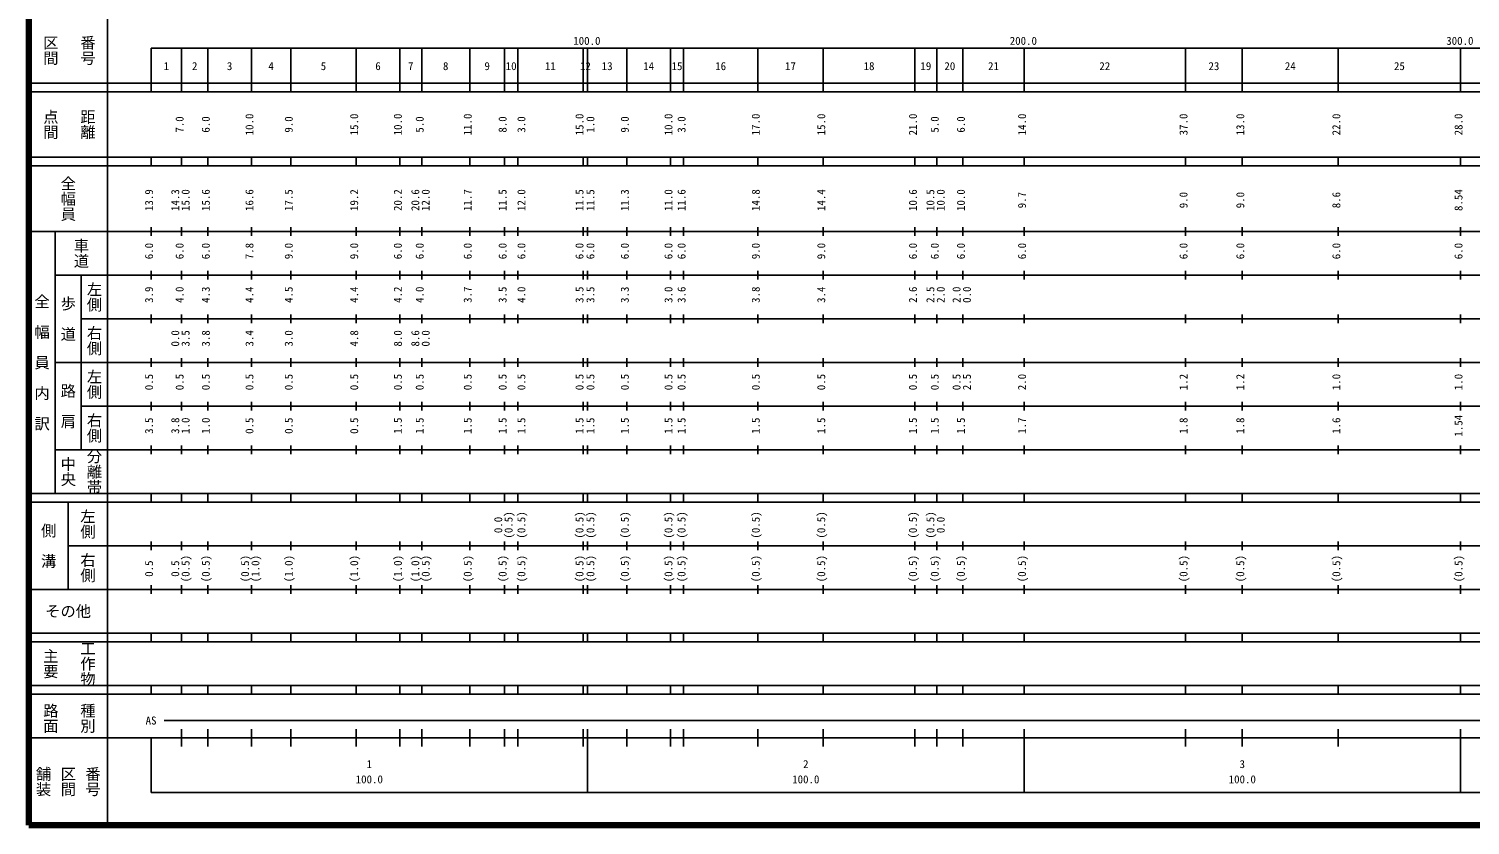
# Model space of a CAD drawing. Units: millimetres on the paper, enlarged 1000 times. Extents: x 40000 to 680000, y 20000 to 380000.
# Drawn here: x 40000 to 370210, y 20000 to 202409 of the extents above; entities that cross this region are included whole.
import ezdxf
from ezdxf.enums import TextEntityAlignment as Align

# ---------------------------------------------------------------- set-up
doc = ezdxf.new("R2010")
doc.units = ezdxf.units.MM
doc.header["$LTSCALE"] = 1000
doc.layers.add('M-TTL', color=2, linetype='Continuous', lineweight=140)
doc.layers.add('M-TTL-BAND', color=7, linetype='Continuous', lineweight=25)
doc.styles.add('@ＭＳ ゴシック', font='')
doc.styles.add('ＭＳ ゴシック', font='')
doc.styles.get('@ＭＳ ゴシック').set_extended_font_data('@MS Gothic')
doc.styles.get('ＭＳ ゴシック').set_extended_font_data('MS Gothic')

msp = doc.modelspace()

# ---------------------------------------------------------------- linework, layer by layer
at = {"layer": 'M-TTL'}
for p, q in [((40000, 380000), (40000, 20000)), ((40000, 20000), (680000, 20000))]:
    msp.add_line(p, q, dxfattribs=at)
at = {"layer": 'M-TTL-BAND'}
for p, q in [((58000, 370000), (58000, 20000)), ((68000, 198000), (579000, 198000)), ((68000, 198000), (68000, 188000)), ((75000, 188000), (75000, 198000)), ((81000, 188000), (81000, 198000)), ((91000, 188000), (91000, 198000)), ((100000, 188000), (100000, 198000)), ((115000, 188000), (115000, 198000)), ((125000, 188000), (125000, 198000)), ((130000, 188000), (130000, 198000)), ((141000, 188000), (141000, 198000)), ((149000, 188000), (149000, 198000)), ((152000, 188000), (152000, 198000)), ((167000, 188000), (167000, 198000)), ((168000, 188000), (168000, 198000)), ((177000, 188000), (177000, 198000)), ((187000, 188000), (187000, 198000)), ((190000, 188000), (190000, 198000)), ((207000, 188000), (207000, 198000)), ((222000, 188000), (222000, 198000)), ((243000, 188000), (243000, 198000)), ((248000, 188000), (248000, 198000)), ((254000, 188000), (254000, 198000)), ((268000, 188000), (268000, 198000)), ((305000, 188000), (305000, 198000)), ((318000, 188000), (318000, 198000)), ((340000, 188000), (340000, 198000)), ((368000, 188000), (368000, 198000)), ((40000, 190000), (579000, 190000)), ((40000, 188000), (579000, 188000)), ((40000, 173000), (579000, 173000)), ((68000, 171000), (68000, 173000)), ((75000, 171000), (75000, 173000)), ((81000, 171000), (81000, 173000)), ((91000, 171000), (91000, 173000)), ((100000, 171000), (100000, 173000)), ((115000, 171000), (115000, 173000)), ((125000, 171000), (125000, 173000)), ((130000, 171000), (130000, 173000)), ((141000, 171000), (141000, 173000)), ((149000, 171000), (149000, 173000)), ((152000, 171000), (152000, 173000)), ((167000, 171000), (167000, 173000)), ((168000, 171000), (168000, 173000)), ((177000, 171000), (177000, 173000)), ((187000, 171000), (187000, 173000)), ((190000, 171000), (190000, 173000)), ((207000, 171000), (207000, 173000)), ((222000, 171000), (222000, 173000)), ((243000, 171000), (243000, 173000)), ((248000, 171000), (248000, 173000)), ((254000, 171000), (254000, 173000)), ((268000, 171000), (268000, 173000)), ((305000, 171000), (305000, 173000)), ((318000, 171000), (318000, 173000)), ((340000, 171000), (340000, 173000)), ((368000, 171000), (368000, 173000)), ((40000, 171000), (579000, 171000)), ((40000, 156000), (579000, 156000)), ((46000, 96000), (46000, 156000)), ((68000, 155000), (68000, 157000)), ((75000, 155000), (75000, 157000)), ((81000, 155000), (81000, 157000)), ((91000, 155000), (91000, 157000)), ((100000, 155000), (100000, 157000)), ((115000, 155000), (115000, 157000)), ((125000, 155000), (125000, 157000)), ((130000, 155000), (130000, 157000)), ((141000, 155000), (141000, 157000)), ((149000, 155000), (149000, 157000)), ((152000, 155000), (152000, 157000)), ((167000, 155000), (167000, 157000)), ((168000, 155000), (168000, 157000)), ((177000, 155000), (177000, 157000)), ((187000, 155000), (187000, 157000)), ((190000, 155000), (190000, 157000)), ((207000, 155000), (207000, 157000)), ((222000, 155000), (222000, 157000)), ((243000, 155000), (243000, 157000)), ((248000, 155000), (248000, 157000)), ((254000, 155000), (254000, 157000)), ((268000, 155000), (268000, 157000)), ((305000, 155000), (305000, 157000)), ((318000, 155000), (318000, 157000)), ((340000, 155000), (340000, 157000)), ((368000, 155000), (368000, 157000)), ((46000, 146000), (579000, 146000)), ((52000, 146000), (52000, 106000)), ((68000, 145000), (68000, 147000)), ((75000, 145000), (75000, 147000)), ((81000, 145000), (81000, 147000)), ((91000, 145000), (91000, 147000)), ((100000, 145000), (100000, 147000)), ((115000, 145000), (115000, 147000)), ((125000, 145000), (125000, 147000)), ((130000, 145000), (130000, 147000)), ((141000, 145000), (141000, 147000)), ((149000, 145000), (149000, 147000)), ((152000, 145000), (152000, 147000)), ((167000, 145000), (167000, 147000)), ((168000, 145000), (168000, 147000)), ((177000, 145000), (177000, 147000)), ((187000, 145000), (187000, 147000)), ((190000, 145000), (190000, 147000)), ((207000, 145000), (207000, 147000)), ((222000, 145000), (222000, 147000)), ((243000, 145000), (243000, 147000)), ((248000, 145000), (248000, 147000)), ((254000, 145000), (254000, 147000)), ((268000, 145000), (268000, 147000)), ((305000, 145000), (305000, 147000)), ((318000, 145000), (318000, 147000)), ((340000, 145000), (340000, 147000)), ((368000, 145000), (368000, 147000)), ((52000, 136000), (579000, 136000)), ((68000, 135000), (68000, 137000)), ((75000, 135000), (75000, 137000)), ((81000, 135000), (81000, 137000)), ((91000, 135000), (91000, 137000)), ((100000, 135000), (100000, 137000)), ((115000, 135000), (115000, 137000)), ((125000, 135000), (125000, 137000)), ((130000, 135000), (130000, 137000)), ((141000, 135000), (141000, 137000)), ((149000, 135000), (149000, 137000)), ((152000, 135000), (152000, 137000)), ((167000, 135000), (167000, 137000)), ((168000, 135000), (168000, 137000)), ((177000, 135000), (177000, 137000)), ((187000, 135000), (187000, 137000)), ((190000, 135000), (190000, 137000)), ((207000, 135000), (207000, 137000)), ((222000, 135000), (222000, 137000)), ((243000, 135000), (243000, 137000)), ((248000, 135000), (248000, 137000)), ((254000, 135000), (254000, 137000)), ((268000, 135000), (268000, 137000)), ((305000, 135000), (305000, 137000)), ((318000, 135000), (318000, 137000)), ((340000, 135000), (340000, 137000)), ((368000, 135000), (368000, 137000)), ((46000, 126000), (579000, 126000)), ((68000, 125000), (68000, 127000)), ((75000, 125000), (75000, 127000)), ((81000, 125000), (81000, 127000)), ((91000, 125000), (91000, 127000)), ((100000, 125000), (100000, 127000)), ((115000, 125000), (115000, 127000)), ((125000, 125000), (125000, 127000)), ((130000, 125000), (130000, 127000)), ((141000, 125000), (141000, 127000)), ((149000, 125000), (149000, 127000)), ((152000, 125000), (152000, 127000)), ((167000, 125000), (167000, 127000)), ((168000, 125000), (168000, 127000)), ((177000, 125000), (177000, 127000)), ((187000, 125000), (187000, 127000)), ((190000, 125000), (190000, 127000)), ((207000, 125000), (207000, 127000)), ((222000, 125000), (222000, 127000)), ((243000, 125000), (243000, 127000)), ((248000, 125000), (248000, 127000)), ((254000, 125000), (254000, 127000)), ((268000, 125000), (268000, 127000)), ((305000, 125000), (305000, 127000)), ((318000, 125000), (318000, 127000)), ((340000, 125000), (340000, 127000)), ((368000, 125000), (368000, 127000)), ((52000, 116000), (579000, 116000)), ((68000, 115000), (68000, 117000)), ((75000, 115000), (75000, 117000)), ((81000, 115000), (81000, 117000)), ((91000, 115000), (91000, 117000)), ((100000, 115000), (100000, 117000)), ((115000, 115000), (115000, 117000)), ((125000, 115000), (125000, 117000)), ((130000, 115000), (130000, 117000)), ((141000, 115000), (141000, 117000)), ((149000, 115000), (149000, 117000)), ((152000, 115000), (152000, 117000)), ((167000, 115000), (167000, 117000)), ((168000, 115000), (168000, 117000)), ((177000, 115000), (177000, 117000)), ((187000, 115000), (187000, 117000)), ((190000, 115000), (190000, 117000)), ((207000, 115000), (207000, 117000)), ((222000, 115000), (222000, 117000)), ((243000, 115000), (243000, 117000)), ((248000, 115000), (248000, 117000)), ((254000, 115000), (254000, 117000)), ((268000, 115000), (268000, 117000)), ((305000, 115000), (305000, 117000)), ((318000, 115000), (318000, 117000)), ((340000, 115000), (340000, 117000)), ((368000, 115000), (368000, 117000)), ((46000, 106000), (579000, 106000)), ((68000, 105000), (68000, 107000)), ((75000, 105000), (75000, 107000)), ((81000, 105000), (81000, 107000)), ((91000, 105000), (91000, 107000)), ((100000, 105000), (100000, 107000)), ((115000, 105000), (115000, 107000)), ((125000, 105000), (125000, 107000)), ((130000, 105000), (130000, 107000)), ((141000, 105000), (141000, 107000)), ((149000, 105000), (149000, 107000)), ((152000, 105000), (152000, 107000)), ((167000, 105000), (167000, 107000)), ((168000, 105000), (168000, 107000)), ((177000, 105000), (177000, 107000)), ((187000, 105000), (187000, 107000)), ((190000, 105000), (190000, 107000)), ((207000, 105000), (207000, 107000)), ((222000, 105000), (222000, 107000)), ((243000, 105000), (243000, 107000)), ((248000, 105000), (248000, 107000)), ((254000, 105000), (254000, 107000)), ((268000, 105000), (268000, 107000)), ((305000, 105000), (305000, 107000)), ((318000, 105000), (318000, 107000)), ((340000, 105000), (340000, 107000)), ((368000, 105000), (368000, 107000)), ((40000, 96000), (579000, 96000)), ((68000, 94000), (68000, 96000)), ((75000, 94000), (75000, 96000)), ((81000, 94000), (81000, 96000)), ((91000, 94000), (91000, 96000)), ((100000, 94000), (100000, 96000)), ((115000, 94000), (115000, 96000)), ((125000, 94000), (125000, 96000)), ((130000, 94000), (130000, 96000)), ((141000, 94000), (141000, 96000)), ((149000, 94000), (149000, 96000)), ((152000, 94000), (152000, 96000)), ((167000, 94000), (167000, 96000)), ((168000, 94000), (168000, 96000)), ((177000, 94000), (177000, 96000)), ((187000, 94000), (187000, 96000)), ((190000, 94000), (190000, 96000)), ((207000, 94000), (207000, 96000)), ((222000, 94000), (222000, 96000)), ((243000, 94000), (243000, 96000)), ((248000, 94000), (248000, 96000)), ((254000, 94000), (254000, 96000)), ((268000, 94000), (268000, 96000)), ((305000, 94000), (305000, 96000)), ((318000, 94000), (318000, 96000)), ((340000, 94000), (340000, 96000)), ((368000, 94000), (368000, 96000)), ((40000, 94000), (579000, 94000)), ((49000, 94000), (49000, 74000)), ((49000, 84000), (579000, 84000)), ((68000, 83000), (68000, 85000)), ((75000, 83000), (75000, 85000)), ((81000, 83000), (81000, 85000)), ((91000, 83000), (91000, 85000)), ((100000, 83000), (100000, 85000)), ((115000, 83000), (115000, 85000)), ((125000, 83000), (125000, 85000)), ((130000, 83000), (130000, 85000)), ((141000, 83000), (141000, 85000)), ((149000, 83000), (149000, 85000)), ((152000, 83000), (152000, 85000)), ((167000, 83000), (167000, 85000)), ((168000, 83000), (168000, 85000)), ((177000, 83000), (177000, 85000)), ((187000, 83000), (187000, 85000)), ((190000, 83000), (190000, 85000)), ((207000, 83000), (207000, 85000)), ((222000, 83000), (222000, 85000)), ((243000, 83000), (243000, 85000)), ((248000, 83000), (248000, 85000)), ((254000, 83000), (254000, 85000)), ((268000, 83000), (268000, 85000)), ((305000, 83000), (305000, 85000)), ((318000, 83000), (318000, 85000)), ((340000, 83000), (340000, 85000)), ((368000, 83000), (368000, 85000)), ((40000, 74000), (579000, 74000)), ((68000, 73000), (68000, 75000)), ((75000, 73000), (75000, 75000)), ((81000, 73000), (81000, 75000)), ((91000, 73000), (91000, 75000)), ((100000, 73000), (100000, 75000)), ((115000, 73000), (115000, 75000)), ((125000, 73000), (125000, 75000)), ((130000, 73000), (130000, 75000)), ((141000, 73000), (141000, 75000)), ((149000, 73000), (149000, 75000)), ((152000, 73000), (152000, 75000)), ((167000, 73000), (167000, 75000)), ((168000, 73000), (168000, 75000)), ((177000, 73000), (177000, 75000)), ((187000, 73000), (187000, 75000)), ((190000, 73000), (190000, 75000)), ((207000, 73000), (207000, 75000)), ((222000, 73000), (222000, 75000)), ((243000, 73000), (243000, 75000)), ((248000, 73000), (248000, 75000)), ((254000, 73000), (254000, 75000)), ((268000, 73000), (268000, 75000)), ((305000, 73000), (305000, 75000)), ((318000, 73000), (318000, 75000)), ((340000, 73000), (340000, 75000)), ((368000, 73000), (368000, 75000)), ((40000, 64000), (579000, 64000)), ((68000, 62000), (68000, 64000)), ((75000, 62000), (75000, 64000)), ((81000, 62000), (81000, 64000)), ((91000, 62000), (91000, 64000)), ((100000, 62000), (100000, 64000)), ((115000, 62000), (115000, 64000)), ((125000, 62000), (125000, 64000)), ((130000, 62000), (130000, 64000)), ((141000, 62000), (141000, 64000)), ((149000, 62000), (149000, 64000)), ((152000, 62000), (152000, 64000)), ((167000, 62000), (167000, 64000)), ((168000, 62000), (168000, 64000)), ((177000, 62000), (177000, 64000)), ((187000, 62000), (187000, 64000)), ((190000, 62000), (190000, 64000)), ((207000, 62000), (207000, 64000)), ((222000, 62000), (222000, 64000)), ((243000, 62000), (243000, 64000)), ((248000, 62000), (248000, 64000)), ((254000, 62000), (254000, 64000)), ((268000, 62000), (268000, 64000)), ((305000, 62000), (305000, 64000)), ((318000, 62000), (318000, 64000)), ((340000, 62000), (340000, 64000)), ((368000, 62000), (368000, 64000)), ((40000, 62000), (579000, 62000)), ((40000, 52000), (579000, 52000)), ((40000, 50000), (579000, 50000)), ((68000, 50000), (68000, 52000)), ((75000, 50000), (75000, 52000)), ((81000, 50000), (81000, 52000)), ((91000, 50000), (91000, 52000)), ((100000, 50000), (100000, 52000)), ((115000, 50000), (115000, 52000)), ((125000, 50000), (125000, 52000)), ((130000, 50000), (130000, 52000)), ((141000, 50000), (141000, 52000)), ((149000, 50000), (149000, 52000)), ((152000, 50000), (152000, 52000)), ((167000, 50000), (167000, 52000)), ((168000, 50000), (168000, 52000)), ((177000, 50000), (177000, 52000)), ((187000, 50000), (187000, 52000)), ((190000, 50000), (190000, 52000)), ((207000, 50000), (207000, 52000)), ((222000, 50000), (222000, 52000)), ((243000, 50000), (243000, 52000)), ((248000, 50000), (248000, 52000)), ((254000, 50000), (254000, 52000)), ((268000, 50000), (268000, 52000)), ((305000, 50000), (305000, 52000)), ((318000, 50000), (318000, 52000)), ((340000, 50000), (340000, 52000)), ((368000, 50000), (368000, 52000)), ((71000, 44000), (565000, 44000)), ((40000, 40000), (579000, 40000)), ((68000, 40000), (68000, 27500)), ((75000, 38000), (75000, 42000)), ((81000, 38000), (81000, 42000)), ((91000, 38000), (91000, 42000)), ((100000, 38000), (100000, 42000)), ((115000, 38000), (115000, 42000)), ((125000, 38000), (125000, 42000)), ((130000, 38000), (130000, 42000)), ((141000, 38000), (141000, 42000)), ((149000, 38000), (149000, 42000)), ((152000, 38000), (152000, 42000)), ((167000, 38000), (167000, 42000)), ((168000, 27500), (168000, 42000)), ((177000, 38000), (177000, 42000)), ((187000, 38000), (187000, 42000)), ((190000, 38000), (190000, 42000)), ((207000, 38000), (207000, 42000)), ((222000, 38000), (222000, 42000)), ((243000, 38000), (243000, 42000)), ((248000, 38000), (248000, 42000)), ((254000, 38000), (254000, 42000)), ((268000, 27500), (268000, 42000)), ((305000, 38000), (305000, 42000)), ((318000, 38000), (318000, 42000)), ((340000, 38000), (340000, 42000)), ((368000, 27500), (368000, 42000)), ((68000, 27500), (579000, 27500))]:
    msp.add_line(p, q, dxfattribs=at)

# ---------------------------------------------------------------- texts
at = {"layer": 'M-TTL-BAND', "style": '@ＭＳ ゴシック'}
for s, p in [('区間', (45000, 197500)), ('番号', (53500, 197500)), ('点間', (45000, 180500)), ('距離', (53500, 180500)), ('全幅員', (49000, 163500)), ('車道', (52000, 151000)), ('左側', (55000, 141000)), ('全\u3000幅\u3000員\u3000内\u3000訳', (43000, 126000)), ('歩\u3000道', (49000, 136000)), ('右側', (55000, 131000)), ('左側', (55000, 121000)), ('路\u3000肩', (49000, 116000)), ('右側', (55000, 111000)), ('分離帯', (55000, 101000)), ('中央', (49000, 101000)), ('左側', (53500, 89000)), ('側\u3000溝', (44500, 84000)), ('右側', (53500, 79000)), ('主要', (45000, 57000)), ('工作物', (53500, 57000)), ('路面', (45000, 44500)), ('種別', (53500, 44500)), ('舗装', (43333, 30000)), ('区間', (49000, 30000)), ('番号', (54667, 30000))]:
    msp.add_text(s, height=2566, rotation=270, dxfattribs=at).set_placement(p, align=Align.MIDDLE_CENTER)
at = {"layer": 'M-TTL-BAND', "style": 'ＭＳ ゴシック'}
for s, p in [('100.0', (167844, 198195)), ('200.0', (267844, 198195)), ('300.0', (367844, 198195)), ('1', (71500, 192405)), ('2', (78000, 192405)), ('3', (86000, 192405)), ('4', (95500, 192405)), ('5', (107500, 192405)), ('6', (120000, 192405)), ('7', (127500, 192405)), ('8', (135500, 192405)), ('9', (145000, 192405)), ('10', (150500, 192405)), ('11', (159500, 192405)), ('12', (167500, 192405)), ('13', (172500, 192405)), ('14', (182000, 192405)), ('15', (188500, 192405)), ('16', (198500, 192405)), ('17', (214500, 192405)), ('18', (232500, 192405)), ('19', (245500, 192405)), ('20', (251000, 192405)), ('21', (261000, 192405)), ('22', (286500, 192405)), ('23', (311500, 192405)), ('24', (329000, 192405)), ('25', (354000, 192405)), ('AS', (68000, 42500)), ('1', (118000, 32523)), ('2', (218000, 32523)), ('3', (318000, 32523)), ('100.0', (118000, 29033)), ('100.0', (218000, 29033)), ('100.0', (318000, 29033))]:
    msp.add_text(s, height=1833, dxfattribs=at).set_placement(p, align=Align.BOTTOM_CENTER)
for s, p in [('7.0', (76000, 180500)), ('6.0', (82000, 180500)), ('10.0', (92000, 180500)), ('9.0', (101000, 180500)), ('15.0', (116000, 180500)), ('10.0', (126000, 180500)), ('5.0', (131000, 180500)), ('11.0', (142000, 180500)), ('8.0', (150000, 180500)), ('3.0', (154306, 180500)), ('15.0', (167620, 180500)), ('1.0', (170118, 180500)), ('9.0', (178000, 180500)), ('10.0', (188000, 180500)), ('3.0', (191000, 180500)), ('17.0', (208000, 180500)), ('15.0', (223000, 180500)), ('21.0', (244000, 180500)), ('5.0', (249000, 180500)), ('6.0', (255000, 180500)), ('14.0', (269000, 180500)), ('37.0', (306000, 180500)), ('13.0', (319000, 180500)), ('22.0', (341000, 180500)), ('28.0', (369000, 180500)), ('13.9', (69000, 163174)), ('14.3', (75000, 163174)), ('15.0', (77370, 163174)), ('15.6', (82000, 163174)), ('16.6', (92000, 163174)), ('17.5', (101000, 163174)), ('19.2', (116000, 163174)), ('20.2', (126000, 163174)), ('20.6', (130000, 163174)), ('12.0', (132370, 163174)), ('11.7', (142000, 163174)), ('11.5', (150000, 163174)), ('12.0', (154306, 163174)), ('11.5', (167620, 163174)), ('11.5', (170118, 163174)), ('11.3', (178000, 163174)), ('11.0', (188000, 163174)), ('11.6', (191000, 163174)), ('14.8', (208000, 163174)), ('14.4', (223000, 163174)), ('10.6', (244000, 163174)), ('10.5', (248000, 163174)), ('10.0', (250370, 163174)), ('10.0', (255000, 163174)), ('8.54', (369000, 163174)), ('9.7', (269000, 163174)), ('9.0', (306000, 163174)), ('9.0', (319000, 163174)), ('8.6', (341000, 163174)), ('6.0', (69000, 151500)), ('6.0', (76000, 151500)), ('6.0', (82000, 151500)), ('7.8', (92000, 151500)), ('9.0', (101000, 151500)), ('9.0', (116000, 151500)), ('6.0', (126000, 151500)), ('6.0', (131000, 151500)), ('6.0', (142000, 151500)), ('6.0', (150000, 151500)), ('6.0', (154306, 151500)), ('6.0', (167620, 151500)), ('6.0', (170118, 151500)), ('6.0', (178000, 151500)), ('6.0', (188000, 151500)), ('6.0', (191000, 151500)), ('9.0', (208000, 151500)), ('9.0', (223000, 151500)), ('6.0', (244000, 151500)), ('6.0', (249000, 151500)), ('6.0', (255000, 151500)), ('6.0', (269000, 151500)), ('6.0', (306000, 151500)), ('6.0', (319000, 151500)), ('6.0', (341000, 151500)), ('6.0', (369000, 151500)), ('3.9', (69000, 141500)), ('4.0', (76000, 141500)), ('4.3', (82000, 141500)), ('4.4', (92000, 141500)), ('4.5', (101000, 141500)), ('4.4', (116000, 141500)), ('4.2', (126000, 141500)), ('4.0', (131000, 141500)), ('3.7', (142000, 141500)), ('3.5', (150000, 141500)), ('4.0', (154306, 141500)), ('3.5', (167620, 141500)), ('3.5', (170118, 141500)), ('3.3', (178000, 141500)), ('3.0', (188000, 141500)), ('3.6', (191000, 141500)), ('3.8', (208000, 141500)), ('3.4', (223000, 141500)), ('2.6', (244000, 141500)), ('2.5', (248000, 141500)), ('2.0', (250370, 141500)), ('2.0', (254000, 141500)), ('0.0', (256370, 141500)), ('0.0', (75000, 131500)), ('3.5', (77370, 131500)), ('3.8', (82000, 131500)), ('3.4', (92000, 131500)), ('3.0', (101000, 131500)), ('4.8', (116000, 131500)), ('8.0', (126000, 131500)), ('8.6', (130000, 131500)), ('0.0', (132370, 131500)), ('0.5', (69000, 121500)), ('0.5', (76000, 121500)), ('0.5', (82000, 121500)), ('0.5', (92000, 121500)), ('0.5', (101000, 121500)), ('0.5', (116000, 121500)), ('0.5', (126000, 121500)), ('0.5', (131000, 121500)), ('0.5', (142000, 121500)), ('0.5', (150000, 121500)), ('0.5', (154306, 121500)), ('0.5', (167620, 121500)), ('0.5', (170118, 121500)), ('0.5', (178000, 121500)), ('0.5', (188000, 121500)), ('0.5', (191000, 121500)), ('0.5', (208000, 121500)), ('0.5', (223000, 121500)), ('0.5', (244000, 121500)), ('0.5', (249000, 121500)), ('0.5', (254000, 121500)), ('2.5', (256370, 121500)), ('2.0', (269000, 121500)), ('1.2', (306000, 121500)), ('1.2', (319000, 121500)), ('1.0', (341000, 121500)), ('1.0', (369000, 121500)), ('3.5', (69000, 111500)), ('3.8', (75000, 111500)), ('1.0', (77370, 111500)), ('1.0', (82000, 111500)), ('0.5', (92000, 111500)), ('0.5', (101000, 111500)), ('0.5', (116000, 111500)), ('1.5', (126000, 111500)), ('1.5', (131000, 111500)), ('1.5', (142000, 111500)), ('1.5', (150000, 111500)), ('1.5', (154306, 111500)), ('1.5', (167620, 111500)), ('1.5', (170118, 111500)), ('1.5', (178000, 111500)), ('1.5', (188000, 111500)), ('1.5', (191000, 111500)), ('1.5', (208000, 111500)), ('1.5', (223000, 111500)), ('1.5', (244000, 111500)), ('1.5', (249000, 111500)), ('1.5', (255000, 111500)), ('1.7', (269000, 111500)), ('1.8', (306000, 111500)), ('1.8', (319000, 111500)), ('1.6', (341000, 111500)), ('1.54', (369000, 111500)), ('0.0', (149000, 88764)), ('(0.5)', (151370, 88764)), ('(0.5)', (154306, 88764)), ('(0.5)', (167620, 88764)), ('(0.5)', (170118, 88764)), ('(0.5)', (178000, 88764)), ('(0.5)', (188000, 88764)), ('(0.5)', (191000, 88764)), ('(0.5)', (208000, 88764)), ('(0.5)', (223000, 88764)), ('(0.5)', (244000, 88764)), ('(0.5)', (248000, 88764)), ('0.0', (250370, 88764)), ('0.5', (69000, 78764)), ('0.5', (75000, 78764)), ('(0.5)', (77370, 78764)), ('(0.5)', (82000, 78764)), ('(0.5)', (91000, 78764)), ('(1.0)', (93370, 78764)), ('(1.0)', (101000, 78764)), ('(1.0)', (116000, 78764)), ('(1.0)', (126000, 78764)), ('(1.0)', (130000, 78764)), ('(0.5)', (132370, 78764)), ('(0.5)', (142000, 78764)), ('(0.5)', (150000, 78764)), ('(0.5)', (154306, 78764)), ('(0.5)', (167620, 78764)), ('(0.5)', (170118, 78764)), ('(0.5)', (178000, 78764)), ('(0.5)', (188000, 78764)), ('(0.5)', (191000, 78764)), ('(0.5)', (208000, 78764)), ('(0.5)', (223000, 78764)), ('(0.5)', (244000, 78764)), ('(0.5)', (249000, 78764)), ('(0.5)', (255000, 78764)), ('(0.5)', (269000, 78764)), ('(0.5)', (306000, 78764)), ('(0.5)', (319000, 78764)), ('(0.5)', (341000, 78764)), ('(0.5)', (369000, 78764))]:
    msp.add_text(s, height=1833, rotation=90, dxfattribs=at).set_placement(p, align=Align.BOTTOM_CENTER)
msp.add_text('その他', height=2566, dxfattribs=at).set_placement((49000, 69000), align=Align.MIDDLE_CENTER)

doc.saveas('drawing.dxf')
